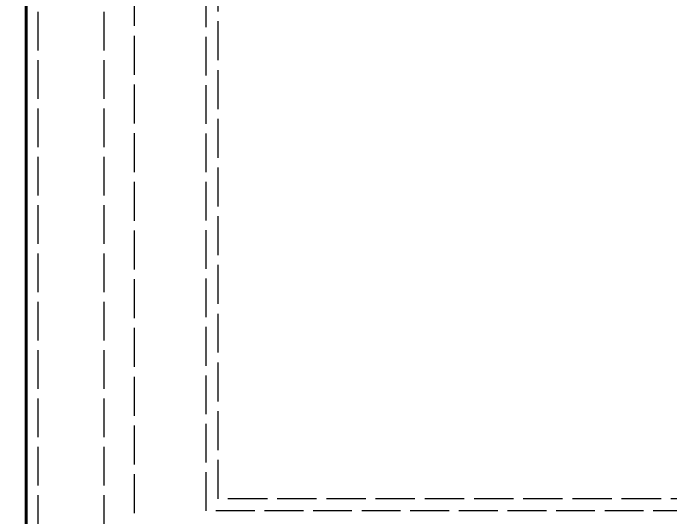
# Model space of a CAD drawing. Header units: millimetres. Extents: x 0 to 2523, y 0 to 1782.
# Drawn here: x 763.4 to 872.8, y 574 to 657.8 of the extents above; entities that cross this region are included whole.
import ezdxf

# ---------------------------------------------------------------- set-up
doc = ezdxf.new("R2010")
doc.units = ezdxf.units.MM
doc.header["$LTSCALE"] = 3
doc.linetypes.add('DASHED', pattern=[0.2067, 0.1654, -0.0413])
for name, color, linetype, lineweight in [('가려진 것(ISO)', 2, 'DASHED', 18), ('가시적인 것(ISO)', 3, 'Continuous', 40), ('치수(ISO)', 2, 'Continuous', 25)]:
    doc.layers.add(name, color=color, linetype=linetype, lineweight=lineweight)
doc.styles.add('치수 텍스트_PSTEK_POSCO', font='isocp.shx')
doc.dimstyles.new('치수_PSTEK_POSCO', dxfattribs={"dimscale": 3, "dimtxt": 2.5, "dimasz": 1.5, "dimexe": 1, "dimexo": 1.5, "dimgap": 1, "dimtad": 1, "dimrnd": 1e-08, "dimdsep": 46, "dimtxsty": '치수 텍스트_PSTEK_POSCO', "dimcen": 0.09, "dimdle": 10, "dimclrd": 7, "dimclre": 7, "dimclrt": 2, "dimadec": 1, "dimazin": 2, "dimtfac": 1, "dimtmove": 0, "dimatfit": 3, "dimfxl": 0, "dimtolj": 1, "dimlwd": -1, "dimlwe": -1, "dimarcsym": 0})

# ---------------------------------------------------------------- blocks, each defined once
blk = doc.blocks.new('*D47')
at = {"layer": 'Defpoints', "color": 0}
for p in [(882.83, 674.97), (732.47, 564.97), (882.83, 564.97)]:
    blk.add_point(p, dxfattribs=at)
at = {"layer": '치수(ISO)', "color": 7}
for p, q in [((878.33, 674.97), (729.47, 674.97)), ((732.47, 670.47), (732.47, 569.47)), ((878.33, 564.97), (729.47, 564.97))]:
    blk.add_line(p, q, dxfattribs=at)
for points in [[(731.72, 670.47), (733.22, 670.47), (732.47, 674.97)], [(731.72, 569.47), (733.22, 569.47), (732.47, 564.97)]]:
    blk.add_solid(points, dxfattribs=at)
at = {"layer": '치수(ISO)', "color": 2, "insert": (725.72, 614.72), "char_height": 7.5, "attachment_point": 4, "rotation": 90, "style": '치수 텍스트_PSTEK_POSCO'}
blk.add_mtext('\\A1;110', dxfattribs=at)

msp = doc.modelspace()

# ---------------------------------------------------------------- linework, layer by layer
at = {"layer": '가려진 것(ISO)', "ltscale": 12.982798}
for p, q in [((767.5837, 546.9732), (767.5837, 1182.9732)), ((778.5837, 546.9732), (778.5837, 1182.9732))]:
    msp.add_line(p, q, dxfattribs=at)
at = {"layer": '가려진 것(ISO)', "ltscale": 13.080328}
msp.add_line((783.5837, 1156.9732), (783.5837, 572.9732), dxfattribs=at)
at = {"layer": '가려진 것(ISO)', "ltscale": 12.990736}
msp.add_line((795.5837, 574.9732), (795.5837, 1154.9732), dxfattribs=at)
at = {"layer": '가려진 것(ISO)', "ltscale": 13.082851}
msp.add_line((797.5837, 576.9732), (797.5837, 1152.9732), dxfattribs=at)
at = {"layer": '가려진 것(ISO)', "ltscale": 13.215807}
msp.add_line((1133.5837, 576.9732), (797.5837, 576.9732), dxfattribs=at)
at = {"layer": '가려진 것(ISO)', "ltscale": 13.05473}
msp.add_line((1135.5837, 574.9732), (795.5837, 574.9732), dxfattribs=at)
at = {"layer": '가시적인 것(ISO)'}
msp.add_line((765.5837, 544.9732), (765.5837, 1184.9732), dxfattribs=at)

# ---------------------------------------------------------------- dimensions: what is measured, and where the dimension line sits
at = {"layer": '치수(ISO)', "color": 7}
dim = msp.add_linear_dim(base=(732.471, 564.9732), p1=(882.8337, 674.9732), p2=(882.8337, 564.9732), angle=90, dimstyle='치수_PSTEK_POSCO', override={"dimdec": 2, "dimtp": 0, "dimtm": 0, "dimtdec": 2, "dimtofl": 0, "dimatfit": 1}, dxfattribs=at)
dim.commit()
dim.dimension.update_dxf_attribs({"geometry": '*D47', "text_midpoint": (732.471, 619.9732), "dimtype": 160})

doc.saveas('drawing.dxf')
